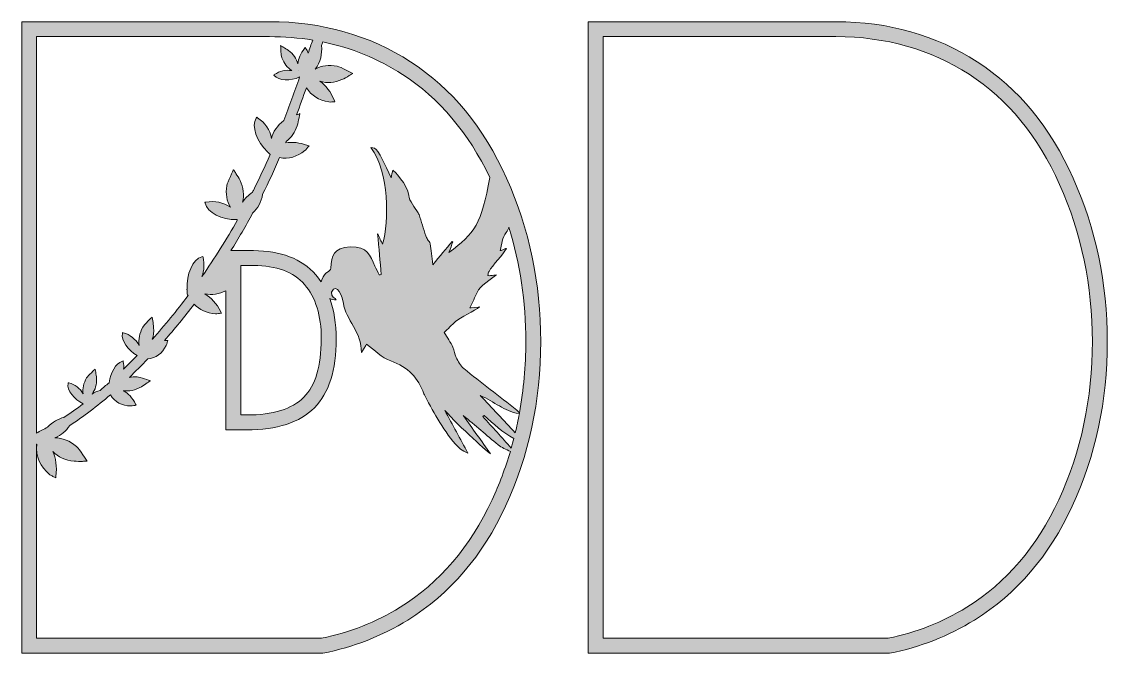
# Model space of a CAD drawing. Header units: millimetres. Extents: x 16 to 693, y 51 to 343.
# Drawn here: x 131.8 to 350.1, y 50.7 to 177.7 of the extents above; entities that cross this region are included whole.
import ezdxf

# ---------------------------------------------------------------- set-up
doc = ezdxf.new("R2010")
doc.units = ezdxf.units.MM
doc.header["$MEASUREMENT"] = 0
doc.layers.add('Layer 1', color=7, linetype='Continuous')

# ---------------------------------------------------------------- blocks, each defined once
blk = doc.blocks.new('block 5')
at = {"layer": 'Layer 1'}
h = blk.add_hatch(color=2, dxfattribs=at)
h.dxf.hatch_style = 2
edge = h.paths.add_edge_path()
edge.add_spline(control_points=[(295.53, 177.66), (295.53, 177.66), (245.72, 177.66), (245.72, 177.66), (245.72, 177.66), (245.72, 50.66), (245.72, 50.66), (245.72, 50.66), (306.3, 50.66), (306.3, 50.66), (312.46, 51.89), (318.16, 54.11), (323.4, 57.35), (331.89, 62.61), (338.44, 70.25), (343.05, 80.27), (347.75, 90.4), (350.1, 101.43), (350.1, 113.35), (350.1, 125.05), (347.81, 135.99), (343.24, 146.18), (338.67, 156.42), (332.23, 164.23), (323.92, 169.6), (315.61, 174.98), (306.15, 177.66), (295.53, 177.66), (295.53, 177.66), (295.53, 177.66), (295.53, 177.66)], knot_values=[0, 0, 0, 0, 1, 1, 1, 2, 2, 2, 3, 3, 3, 4, 4, 4, 5, 5, 5, 6, 6, 6, 7, 7, 7, 8, 8, 8, 9, 9, 9, 10, 10, 10, 10], degree=3, periodic=1)
edge = h.paths.add_edge_path()
edge.add_spline(control_points=[(295.53, 174.66), (305.51, 174.66), (314.52, 172.11), (322.29, 167.09), (330.07, 162.06), (336.2, 154.62), (340.51, 144.95), (344.88, 135.2), (347.1, 124.57), (347.1, 113.35), (347.1, 101.92), (344.82, 91.22), (340.32, 81.53), (335.99, 72.1), (329.76, 64.82), (321.83, 59.91), (317, 56.93), (311.68, 54.83), (306.01, 53.67), (306.01, 53.67), (248.73, 53.67), (248.73, 53.67), (248.73, 53.67), (248.73, 174.66), (248.73, 174.66), (248.73, 174.66), (295.53, 174.66), (295.53, 174.66)], knot_values=[0, 0, 0, 0, 0.352778, 0.352778, 0.352778, 0.705556, 0.705556, 0.705556, 1.058333, 1.058333, 1.058333, 1.411111, 1.411111, 1.411111, 1.763889, 1.763889, 1.763889, 2.116667, 2.116667, 2.116667, 2.469444, 2.469444, 2.469444, 2.822222, 2.822222, 2.822222, 3.175, 3.175, 3.175, 3.175], degree=3, periodic=0)
edge.add_line((295.53, 174.66), (295.53, 174.66))
at = {"layer": 'Layer 1', "lineweight": 0}
for points, knots in [([(295.53, 177.66), (295.53, 177.66), (245.72, 177.66), (245.72, 177.66), (245.72, 177.66), (245.72, 50.66), (245.72, 50.66), (245.72, 50.66), (306.3, 50.66), (306.3, 50.66), (312.46, 51.89), (318.16, 54.11), (323.4, 57.35), (331.89, 62.61), (338.44, 70.25), (343.05, 80.27), (347.75, 90.4), (350.1, 101.43), (350.1, 113.35), (350.1, 125.05), (347.81, 135.99), (343.24, 146.18), (338.67, 156.42), (332.23, 164.23), (323.92, 169.6), (315.61, 174.98), (306.15, 177.66), (295.53, 177.66), (295.53, 177.66), (295.53, 177.66), (295.53, 177.66)], [0, 0, 0, 0, 1, 1, 1, 2, 2, 2, 3, 3, 3, 4, 4, 4, 5, 5, 5, 6, 6, 6, 7, 7, 7, 8, 8, 8, 9, 9, 9, 10, 10, 10, 10]), ([(295.53, 174.66), (305.51, 174.66), (314.52, 172.11), (322.29, 167.09), (330.07, 162.06), (336.2, 154.62), (340.51, 144.95), (344.88, 135.2), (347.1, 124.57), (347.1, 113.35), (347.1, 101.92), (344.82, 91.22), (340.32, 81.53), (335.99, 72.1), (329.76, 64.82), (321.83, 59.91), (317, 56.93), (311.68, 54.83), (306.01, 53.67), (306.01, 53.67), (248.73, 53.67), (248.73, 53.67), (248.73, 53.67), (248.73, 174.66), (248.73, 174.66), (248.73, 174.66), (295.53, 174.66), (295.53, 174.66)], [0, 0, 0, 0, 1, 1, 1, 2, 2, 2, 3, 3, 3, 4, 4, 4, 5, 5, 5, 6, 6, 6, 7, 7, 7, 8, 8, 8, 9, 9, 9, 9])]:
    blk.add_open_spline(points, degree=3, knots=knots, dxfattribs=at)
blk = doc.blocks.new('block 6')
at = {"layer": 'Layer 1'}
h = blk.add_hatch(color=1, dxfattribs=at)
h.dxf.hatch_style = 2
edge = h.paths.add_edge_path()
edge.add_spline(control_points=[(229.28, 146.18), (224.72, 156.42), (218.27, 164.23), (209.96, 169.6), (201.65, 174.98), (192.19, 177.67), (181.57, 177.67), (181.57, 177.67), (131.76, 177.67), (131.76, 177.67), (131.76, 177.67), (131.76, 50.67), (131.76, 50.67), (131.76, 50.67), (192.34, 50.67), (192.34, 50.67), (198.49, 51.89), (204.19, 54.12), (209.44, 57.35), (217.92, 62.61), (224.48, 70.25), (229.09, 80.27), (233.79, 90.4), (236.14, 101.43), (236.14, 113.35), (236.14, 125.05), (233.85, 135.99), (229.28, 146.18)], knot_values=[0, 0, 0, 0, 1, 1, 1, 2, 2, 2, 3, 3, 3, 4, 4, 4, 5, 5, 5, 6, 6, 6, 7, 7, 7, 8, 8, 8, 9, 9, 9, 9], degree=3, periodic=1)
edge = h.paths.add_edge_path()
edge.add_spline(control_points=[(224, 102.48), (225.42, 101.89), (226.61, 101.08), (227.86, 100.39), (229, 99.75), (230.15, 99.04), (231.85, 98.86), (231.61, 97.56), (231.33, 96.27), (231.03, 94.99), (228.69, 97.49), (226.35, 99.98), (224, 102.48)], knot_values=[0, 0, 0, 0, 1, 1, 1, 2, 2, 2, 3, 3, 3, 4, 4, 4, 4], degree=3, periodic=1)
edge = h.paths.add_edge_path()
edge.add_spline(control_points=[(230.75, 93.87), (230.58, 93.22), (230.41, 92.57), (230.22, 91.93), (228.32, 94.05), (226.41, 96.17), (224.51, 98.28), (224.59, 98.35), (224.68, 98.43), (224.76, 98.5), (226.66, 96.84), (228.46, 95.02), (230.75, 93.87)], knot_values=[0, 0, 0, 0, 1, 1, 1, 2, 2, 2, 3, 3, 3, 4, 4, 4, 4], degree=3, periodic=1)
edge = h.paths.add_edge_path()
edge.add_spline(control_points=[(231.88, 99.04), (231.59, 99.33), (231.46, 99.46), (231.33, 99.57), (227.77, 102.35), (224.18, 105.1), (220.67, 107.93), (219.99, 108.49), (219.54, 109.35), (219.15, 110.14), (218.82, 110.79), (218.82, 111.57), (218.5, 112.22), (218.01, 113.21), (217.36, 114.14), (216.73, 115.17), (217.48, 115.89), (218.23, 116.68), (219.04, 117.41), (219.91, 118.2), (222.96, 119.52), (223.86, 120.3), (223.96, 120.39), (221.8, 120.02), (221.87, 120.16), (222.38, 121.22), (222.96, 122.25), (223.4, 123.33), (223.79, 124.32), (226.26, 126.07), (227.19, 126.71), (227.4, 126.86), (225.42, 126.39), (225.51, 126.7), (225.57, 126.96), (225.63, 127.22), (225.75, 127.45), (226.46, 128.73), (228.57, 130.82), (229.28, 132.09), (229.34, 132.19), (227.93, 131.52), (227.97, 131.63), (228.35, 132.86), (228.4, 134.32), (229.18, 135.28), (229.46, 135.63), (229.64, 136), (229.76, 136.37), (232, 129.07), (233.14, 121.36), (233.14, 113.35), (233.14, 108.44), (232.72, 103.66), (231.88, 99.04)], knot_values=[0, 0, 0, 0, 1, 1, 1, 2, 2, 2, 3, 3, 3, 4, 4, 4, 5, 5, 5, 6, 6, 6, 7, 7, 7, 8, 8, 8, 9, 9, 9, 10, 10, 10, 11, 11, 11, 12, 12, 12, 13, 13, 13, 14, 14, 14, 15, 15, 15, 16, 16, 16, 17, 17, 17, 18, 18, 18, 18], degree=3, periodic=1)
edge = h.paths.add_edge_path()
edge.add_spline(control_points=[(225.9, 146.34), (224.26, 137.07), (222.91, 135.16), (217.69, 131.24), (218, 132.12), (218.24, 132.76), (218.46, 133.41), (218.41, 133.43), (218.36, 133.44), (218.31, 133.45), (217.09, 131.99), (215.87, 130.53), (214.43, 128.81), (214.23, 130.47), (214.11, 131.74), (213.92, 133.02), (213.87, 133.32), (213.55, 133.59), (213.38, 133.89), (213.25, 134.13), (213.12, 134.37), (213.04, 134.63), (212.58, 136.05), (212.14, 137.48), (211.69, 138.9), (211.65, 139.02), (211.53, 139.11), (211.47, 139.22), (210.81, 140.39), (209.72, 141.56), (209.6, 142.75), (209.39, 144.93), (206.52, 147.82), (206.41, 147.8), (206.29, 147.34), (206.18, 146.88), (206.04, 146.28), (203.22, 152.3), (203.22, 152.3), (201.99, 152.35), (205.76, 147.21), (205.63, 137.67), (204.34, 132.9), (204.04, 133.55), (203.75, 134.15), (203.35, 134.99), (203.61, 132.08), (203.84, 129.44), (204.07, 126.8), (203.93, 126.78), (203.79, 126.76), (203.65, 126.74), (203.36, 127.34), (203.09, 127.95), (202.79, 128.54), (201.76, 130.57), (201.41, 132.6), (197.8, 132.38), (194.5, 132.18), (194.1, 130.68), (193.95, 128.09), (193.91, 127.41), (192.71, 127.49), (192.12, 125.78), (192.07, 125.64), (192.04, 125.5), (192.01, 125.35), (191.67, 125.86), (191.3, 126.34), (190.91, 126.79), (188.08, 130), (183.86, 131.63), (178.37, 131.63), (178.37, 131.63), (175.82, 131.63), (175.82, 131.63), (175.82, 131.63), (173.83, 131.63), (173.83, 131.63), (175.35, 134.08), (176.82, 136.6), (178.21, 139.18), (179.29, 140.14), (179.96, 141.41), (180.21, 142.98), (181.43, 145.39), (182.56, 147.85), (183.61, 150.33), (185.44, 150.02), (187.15, 150.5), (188.71, 151.76), (188.88, 151.9), (189.01, 152.06), (189.15, 152.23), (189.22, 152.32), (189.28, 152.4), (189.36, 152.49), (189.36, 152.49), (189.55, 152.7), (189.55, 152.7), (189.55, 152.7), (189.28, 152.79), (189.28, 152.79), (187.61, 153.36), (186.16, 153.53), (184.85, 153.31), (184.89, 153.4), (184.93, 153.49), (184.96, 153.59), (185.98, 154.35), (186.73, 155.42), (187.16, 156.75), (187.33, 157.27), (187.44, 157.81), (187.54, 158.34), (187.58, 158.57), (187.63, 158.82), (187.68, 159.05), (187.68, 159.05), (187.71, 159.18), (187.71, 159.18), (187.71, 159.18), (187.43, 159.07), (187.03, 158.93), (187.71, 160.75), (188.37, 162.57), (189.02, 164.38), (190.01, 162.81), (191.52, 161.86), (193.5, 161.54), (193.71, 161.51), (193.92, 161.52), (194.14, 161.53), (194.25, 161.54), (194.36, 161.54), (194.47, 161.55), (194.47, 161.55), (194.75, 161.55), (194.75, 161.55), (194.75, 161.55), (194.64, 161.81), (194.64, 161.81), (193.88, 163.59), (192.94, 164.86), (191.75, 165.69), (193.18, 165.27), (194.68, 165.38), (196.17, 166.03), (196.67, 166.26), (197.14, 166.54), (197.6, 166.82), (197.8, 166.94), (198.02, 167.07), (198.23, 167.19), (198.23, 167.19), (198.34, 167.26), (198.34, 167.26), (198.34, 167.26), (195.89, 168.58), (195.2, 168.72), (193.53, 169.05), (192.06, 168.85), (190.81, 168.15), (191.85, 169.54), (192.26, 171.11), (192.04, 172.89), (192.13, 173.13), (192.21, 173.37), (192.3, 173.6), (198.09, 172.42), (203.45, 170.24), (208.34, 167.08), (215.73, 162.3), (221.64, 155.32), (225.9, 146.34)], knot_values=[0, 0, 0, 0, 1, 1, 1, 2, 2, 2, 3, 3, 3, 4, 4, 4, 5, 5, 5, 6, 6, 6, 7, 7, 7, 8, 8, 8, 9, 9, 9, 10, 10, 10, 11, 11, 11, 12, 12, 12, 13, 13, 13, 14, 14, 14, 15, 15, 15, 16, 16, 16, 17, 17, 17, 18, 18, 18, 19, 19, 19, 20, 20, 20, 21, 21, 21, 22, 22, 22, 23, 23, 23, 24, 24, 24, 25, 25, 25, 26, 26, 26, 27, 27, 27, 28, 28, 28, 29, 29, 29, 30, 30, 30, 31, 31, 31, 32, 32, 32, 33, 33, 33, 34, 34, 34, 35, 35, 35, 36, 36, 36, 37, 37, 37, 38, 38, 38, 39, 39, 39, 40, 40, 40, 41, 41, 41, 42, 42, 42, 43, 43, 43, 44, 44, 44, 45, 45, 45, 46, 46, 46, 47, 47, 47, 48, 48, 48, 49, 49, 49, 50, 50, 50, 51, 51, 51, 52, 52, 52, 53, 53, 53, 54, 54, 54, 55, 55, 55, 56, 56, 56, 57, 57, 57, 58, 58, 58, 58], degree=3, periodic=1)
edge = h.paths.add_edge_path()
edge.add_spline(control_points=[(192.01, 113.86), (192.01, 108.43), (190.84, 104.52), (188.49, 102.14), (186.14, 99.76), (182.31, 98.58), (177, 98.58), (177, 98.58), (175.82, 98.58), (175.82, 98.58), (175.82, 98.58), (175.82, 128.63), (175.82, 128.63), (175.82, 128.63), (178.37, 128.63), (178.37, 128.63), (182.98, 128.63), (186.41, 127.36), (188.65, 124.81), (190.89, 122.26), (192.01, 118.61), (192.01, 113.86)], knot_values=[0, 0, 0, 0, 1, 1, 1, 2, 2, 2, 3, 3, 3, 4, 4, 4, 5, 5, 5, 6, 6, 6, 7, 7, 7, 7], degree=3, periodic=1)
edge = h.paths.add_edge_path()
edge.add_spline(control_points=[(175.39, 139.65), (175.39, 139.65), (175.39, 139.65), (175.39, 139.65), (175.39, 139.65), (175.39, 139.65), (175.39, 139.65), (175.39, 139.65), (175.39, 139.65), (175.39, 139.65)], knot_values=[0, 0, 0, 0, 1, 1, 1, 2, 2, 2, 3, 3, 3, 3], degree=3, periodic=1)
edge = h.paths.add_edge_path()
edge.add_spline(control_points=[(190.06, 166.53), (190.06, 166.53), (190.06, 166.53), (190.06, 166.53), (190.06, 166.53), (190.06, 166.53), (190.06, 166.53), (190.06, 166.53), (190.06, 166.53), (190.06, 166.53)], knot_values=[0, 0, 0, 0, 1, 1, 1, 2, 2, 2, 3, 3, 3, 3], degree=3, periodic=1)
edge = h.paths.add_edge_path()
edge.add_spline(control_points=[(181.57, 174.66), (184.57, 174.66), (187.48, 174.43), (190.3, 173.97), (189.98, 173.1), (189.67, 172.23), (189.36, 171.36), (189.33, 171.46), (189.29, 171.56), (189.25, 171.66), (189.19, 171.8), (189.11, 171.93), (189.01, 172.07), (188.97, 172.13), (188.93, 172.2), (188.88, 172.27), (188.88, 172.27), (188.77, 172.45), (188.77, 172.45), (188.77, 172.45), (188.65, 172.29), (188.65, 172.29), (187.82, 171.24), (187.37, 170.23), (187.3, 169.21), (187.03, 170.25), (186.39, 171.17), (185.42, 171.89), (185.09, 172.14), (184.73, 172.35), (184.38, 172.54), (184.22, 172.63), (184.06, 172.73), (183.91, 172.82), (183.91, 172.82), (183.83, 172.87), (183.83, 172.87), (183.83, 172.87), (183.92, 170.9), (184.09, 170.42), (184.52, 169.26), (185.19, 168.39), (186.11, 167.83), (184.8, 168.04), (183.64, 167.78), (182.57, 167.02), (182.57, 167.02), (182.46, 166.94), (182.46, 166.94), (182.46, 166.94), (182.56, 166.83), (182.56, 166.83), (183.46, 165.79), (185.79, 165.69), (187.66, 166.56), (186.63, 163.64), (185.57, 160.7), (184.45, 157.77), (183.13, 156.76), (182.31, 155.56), (182.01, 154.18), (181.66, 155.93), (180.73, 157.31), (179.19, 158.35), (179.19, 158.35), (179.02, 158.47), (179.02, 158.47), (179.02, 158.47), (178.91, 158.3), (178.91, 158.3), (177.93, 156.67), (179.01, 153.53), (181.22, 151.5), (181.22, 151.5), (181.2, 151.46), (181.2, 151.46), (181.37, 151.3), (181.54, 151.13), (181.71, 150.96), (180.66, 148.52), (179.55, 146.11), (178.35, 143.75), (178.29, 143.63), (178.22, 143.5), (178.16, 143.38), (177.31, 142.78), (176.65, 142.11), (176.16, 141.36), (176.54, 142.8), (176.37, 144.31), (175.67, 145.76), (175.43, 146.25), (175.13, 146.72), (174.83, 147.17), (174.7, 147.37), (174.57, 147.58), (174.44, 147.79), (174.44, 147.79), (174.37, 147.9), (174.37, 147.9), (174.37, 147.9), (173.13, 145.4), (173.02, 144.71), (172.75, 143.03), (172.99, 141.57), (173.74, 140.34), (172.26, 141.36), (170.64, 141.71), (168.81, 141.39), (168.81, 141.39), (168.61, 141.35), (168.61, 141.35), (168.61, 141.35), (168.66, 141.16), (168.66, 141.16), (169.08, 139.31), (172.04, 137.79), (175.03, 137.87), (175.03, 137.87), (175.05, 137.82), (175.05, 137.82), (175.09, 137.82), (175.13, 137.82), (175.17, 137.82), (172.94, 133.87), (170.55, 130.07), (168.02, 126.45), (168.47, 127.64), (168.54, 128.9), (168.23, 130.26), (168.23, 130.26), (168.18, 130.46), (168.18, 130.46), (168.18, 130.46), (167.99, 130.4), (167.99, 130.4), (166.17, 129.88), (164.81, 126.84), (165.05, 123.86), (165.05, 123.86), (165, 123.84), (165, 123.84), (165.03, 123.51), (165.03, 123.18), (165.04, 122.85), (165.1, 122.81), (165.17, 122.72), (165.23, 122.59), (162.94, 119.54), (160.55, 116.62), (158.05, 113.84), (158.04, 113.83), (158.03, 113.82), (158.02, 113.81), (158.25, 114.52), (158.35, 115.31), (158.3, 116.15), (158.27, 116.62), (158.19, 117.09), (158.11, 117.54), (158.07, 117.75), (158.04, 117.95), (158.01, 118.16), (158.01, 118.16), (157.99, 118.27), (157.99, 118.27), (157.99, 118.27), (156.4, 116.75), (156.12, 116.24), (155.44, 115.02), (155.2, 113.79), (155.38, 112.57), (154.63, 113.89), (153.57, 114.72), (152.18, 115.11), (152.18, 115.11), (152.03, 115.16), (152.03, 115.16), (152.03, 115.16), (152, 114.99), (152, 114.99), (151.8, 113.55), (153.12, 111.62), (154.95, 110.52), (154.05, 109.58), (153.15, 108.68), (152.26, 107.82), (152.3, 108.29), (152.28, 108.78), (152.19, 109.28), (152.19, 109.28), (152.16, 109.44), (152.16, 109.44), (152.16, 109.44), (152, 109.39), (152, 109.39), (150.68, 108.96), (149.57, 107.09), (149.32, 105.08), (148.72, 104.54), (148.11, 104.02), (147.51, 103.52), (146.92, 103.36), (146.4, 103.12), (145.95, 102.8), (146.57, 103.68), (146.86, 104.75), (146.8, 105.96), (146.78, 106.37), (146.7, 106.78), (146.64, 107.18), (146.6, 107.35), (146.57, 107.54), (146.54, 107.72), (146.54, 107.72), (146.53, 107.81), (146.53, 107.81), (146.53, 107.81), (145.08, 106.48), (144.82, 106.03), (144.2, 104.97), (143.97, 103.89), (144.13, 102.83), (143.45, 103.97), (142.5, 104.7), (141.24, 105.03), (141.24, 105.03), (141.1, 105.06), (141.1, 105.06), (141.1, 105.06), (141.08, 104.92), (141.08, 104.92), (140.86, 103.56), (142.27, 101.71), (144.13, 100.83), (142.84, 99.86), (141.54, 98.95), (140.23, 98.11), (139.14, 97.84), (137.95, 97.12), (136.92, 96.12), (136.2, 95.72), (135.48, 95.33), (134.75, 94.95), (134.75, 94.95), (134.75, 174.68), (134.75, 174.68), (134.75, 174.68), (181.57, 174.68), (181.57, 174.68), (181.57, 174.68), (181.57, 174.66), (181.57, 174.66)], knot_values=[0, 0, 0, 0, 1, 1, 1, 2, 2, 2, 3, 3, 3, 4, 4, 4, 5, 5, 5, 6, 6, 6, 7, 7, 7, 8, 8, 8, 9, 9, 9, 10, 10, 10, 11, 11, 11, 12, 12, 12, 13, 13, 13, 14, 14, 14, 15, 15, 15, 16, 16, 16, 17, 17, 17, 18, 18, 18, 19, 19, 19, 20, 20, 20, 21, 21, 21, 22, 22, 22, 23, 23, 23, 24, 24, 24, 25, 25, 25, 26, 26, 26, 27, 27, 27, 28, 28, 28, 29, 29, 29, 30, 30, 30, 31, 31, 31, 32, 32, 32, 33, 33, 33, 34, 34, 34, 35, 35, 35, 36, 36, 36, 37, 37, 37, 38, 38, 38, 39, 39, 39, 40, 40, 40, 41, 41, 41, 42, 42, 42, 43, 43, 43, 44, 44, 44, 45, 45, 45, 46, 46, 46, 47, 47, 47, 48, 48, 48, 49, 49, 49, 50, 50, 50, 51, 51, 51, 52, 52, 52, 53, 53, 53, 54, 54, 54, 55, 55, 55, 56, 56, 56, 57, 57, 57, 58, 58, 58, 59, 59, 59, 60, 60, 60, 61, 61, 61, 62, 62, 62, 63, 63, 63, 64, 64, 64, 65, 65, 65, 66, 66, 66, 67, 67, 67, 68, 68, 68, 69, 69, 69, 70, 70, 70, 71, 71, 71, 72, 72, 72, 73, 73, 73, 74, 74, 74, 75, 75, 75, 76, 76, 76, 77, 77, 77, 78, 78, 78, 79, 79, 79, 80, 80, 80, 81, 81, 81, 82, 82, 82, 83, 83, 83, 84, 84, 84, 84], degree=3, periodic=1)
edge = h.paths.add_edge_path()
edge.add_spline(control_points=[(187.42, 167.88), (187.42, 167.88), (187.42, 167.88), (187.42, 167.88), (187.42, 167.88), (187.42, 167.89), (187.42, 167.88), (187.42, 167.88), (187.42, 167.88), (187.42, 167.88)], knot_values=[0, 0, 0, 0, 1, 1, 1, 2, 2, 2, 3, 3, 3, 3], degree=3, periodic=1)
edge = h.paths.add_edge_path()
edge.add_spline(control_points=[(145.02, 101.84), (145.02, 101.84), (145.02, 101.84), (145.02, 101.84), (145.02, 101.84), (145.02, 101.84), (145.02, 101.84), (145.02, 101.84), (145.02, 101.84), (145.02, 101.84)], knot_values=[0, 0, 0, 0, 1, 1, 1, 2, 2, 2, 3, 3, 3, 3], degree=3, periodic=1)
edge = h.paths.add_edge_path()
edge.add_spline(control_points=[(136.87, 92.9), (136.87, 92.9), (136.87, 92.9), (136.87, 92.9), (136.87, 92.9), (136.87, 92.9), (136.87, 92.9), (136.87, 92.9), (136.87, 92.9), (136.87, 92.9)], knot_values=[0, 0, 0, 0, 1, 1, 1, 2, 2, 2, 3, 3, 3, 3], degree=3, periodic=1)
edge = h.paths.add_edge_path()
edge.add_spline(control_points=[(226.36, 81.53), (222.02, 72.1), (215.8, 64.82), (207.87, 59.91), (203.04, 56.93), (197.72, 54.83), (192.05, 53.67), (192.05, 53.67), (134.76, 53.67), (134.76, 53.67), (134.76, 53.67), (134.76, 92.7), (134.76, 92.7), (134.78, 92.71), (134.8, 92.72), (134.82, 92.72), (134.54, 90.23), (135.42, 88.16), (137.43, 86.58), (137.61, 86.44), (137.81, 86.34), (138.02, 86.24), (138.12, 86.19), (138.23, 86.14), (138.34, 86.08), (138.34, 86.08), (138.6, 85.94), (138.6, 85.94), (138.6, 85.94), (138.64, 86.23), (138.64, 86.23), (138.87, 88.25), (138.67, 89.9), (138, 91.27), (139.1, 90.14), (140.56, 89.46), (142.28, 89.29), (142.86, 89.24), (143.45, 89.25), (144.02, 89.26), (144.28, 89.27), (144.54, 89.28), (144.8, 89.28), (144.8, 89.28), (144.94, 89.28), (144.94, 89.28), (144.94, 89.28), (143.37, 91.75), (142.79, 92.24), (141.42, 93.4), (139.96, 93.99), (138.43, 94), (139.7, 94.54), (140.69, 95.36), (141.42, 96.47), (144.18, 98.25), (146.89, 100.29), (149.61, 102.64), (150.47, 101.18), (151.85, 100.43), (153.74, 100.4), (153.92, 100.4), (154.09, 100.43), (154.28, 100.47), (154.36, 100.49), (154.45, 100.5), (154.55, 100.52), (154.55, 100.52), (154.78, 100.55), (154.78, 100.55), (154.78, 100.55), (154.68, 100.75), (154.68, 100.75), (154.01, 102.06), (153.19, 102.95), (152.17, 103.47), (153.37, 103.3), (154.62, 103.56), (155.83, 104.25), (156.24, 104.48), (156.62, 104.76), (156.99, 105.03), (157.16, 105.15), (157.33, 105.28), (157.5, 105.4), (157.5, 105.4), (157.59, 105.46), (157.59, 105.46), (157.59, 105.46), (155.53, 106.22), (154.95, 106.25), (154.42, 106.27), (153.91, 106.24), (153.43, 106.15), (154.64, 107.33), (155.86, 108.56), (157.1, 109.86), (158.74, 110.02), (160, 110.93), (160.83, 112.58), (160.92, 112.74), (160.96, 112.91), (161.01, 113.09), (161.04, 113.17), (161.06, 113.26), (161.09, 113.35), (161.09, 113.35), (161.16, 113.58), (161.16, 113.58), (161.16, 113.58), (160.94, 113.58), (160.94, 113.58), (160.78, 113.57), (160.62, 113.57), (160.47, 113.56), (162.53, 115.9), (164.52, 118.33), (166.44, 120.87), (167.53, 119.72), (168.96, 119.07), (170.72, 118.95), (170.93, 118.94), (171.14, 118.96), (171.36, 119), (171.46, 119.01), (171.57, 119.03), (171.69, 119.04), (171.69, 119.04), (171.97, 119.07), (171.97, 119.07), (171.97, 119.07), (171.83, 119.32), (171.83, 119.32), (170.92, 121.02), (169.87, 122.21), (168.61, 122.93), (170.02, 122.64), (171.46, 122.86), (172.83, 123.58), (172.83, 123.58), (172.83, 98.58), (172.83, 98.58), (172.83, 98.58), (172.83, 95.58), (172.83, 95.58), (172.83, 95.58), (175.83, 95.58), (175.83, 95.58), (175.83, 95.58), (177, 95.58), (177, 95.58), (183.12, 95.58), (187.7, 97.08), (190.63, 100.04), (193.54, 102.99), (195.02, 107.64), (195.02, 113.86), (195.02, 116.94), (194.59, 119.66), (193.72, 122), (194.09, 121.84), (194.52, 121.74), (195.02, 121.74), (194.89, 122.06), (193.86, 122.36), (194.05, 123.29), (195.22, 125.47), (196.31, 122.12), (196.45, 121.06), (196.89, 117.8), (200.27, 115.16), (200.07, 111.14), (200.29, 111.36), (201.09, 112.77), (201.12, 112.8), (202.74, 111.65), (204.18, 110.11), (205.97, 109.48), (209.55, 108.23), (211.51, 105.96), (212.65, 102.84), (212.71, 102.68), (212.8, 102.53), (212.88, 102.38), (214.79, 98.81), (216.65, 95.23), (219.54, 92.16), (220.02, 91.64), (221.39, 90.86), (221.52, 90.93), (219.97, 93.78), (218.42, 96.62), (216.87, 99.47), (219.71, 96.31), (225.96, 90.67), (226.08, 90.76), (224.25, 93.32), (222.41, 95.88), (220.58, 98.45), (222.99, 96.52), (225.24, 94.5), (227.59, 92.59), (228.29, 92.03), (229.18, 91.66), (230.04, 91.25), (229.04, 87.91), (227.82, 84.66), (226.36, 81.53)], knot_values=[0, 0, 0, 0, 1, 1, 1, 2, 2, 2, 3, 3, 3, 4, 4, 4, 5, 5, 5, 6, 6, 6, 7, 7, 7, 8, 8, 8, 9, 9, 9, 10, 10, 10, 11, 11, 11, 12, 12, 12, 13, 13, 13, 14, 14, 14, 15, 15, 15, 16, 16, 16, 17, 17, 17, 18, 18, 18, 19, 19, 19, 20, 20, 20, 21, 21, 21, 22, 22, 22, 23, 23, 23, 24, 24, 24, 25, 25, 25, 26, 26, 26, 27, 27, 27, 28, 28, 28, 29, 29, 29, 30, 30, 30, 31, 31, 31, 32, 32, 32, 33, 33, 33, 34, 34, 34, 35, 35, 35, 36, 36, 36, 37, 37, 37, 38, 38, 38, 39, 39, 39, 40, 40, 40, 41, 41, 41, 42, 42, 42, 43, 43, 43, 44, 44, 44, 45, 45, 45, 46, 46, 46, 47, 47, 47, 48, 48, 48, 49, 49, 49, 50, 50, 50, 51, 51, 51, 52, 52, 52, 53, 53, 53, 54, 54, 54, 55, 55, 55, 56, 56, 56, 57, 57, 57, 58, 58, 58, 59, 59, 59, 60, 60, 60, 61, 61, 61, 62, 62, 62, 63, 63, 63, 64, 64, 64, 65, 65, 65, 66, 66, 66, 67, 67, 67, 68, 68, 68, 69, 69, 69, 69], degree=3, periodic=1)
at = {"layer": 'Layer 1', "lineweight": 0}
for points, knots in [([(229.28, 146.18), (224.72, 156.42), (218.27, 164.23), (209.96, 169.6), (201.65, 174.98), (192.19, 177.67), (181.57, 177.67), (181.57, 177.67), (131.76, 177.67), (131.76, 177.67), (131.76, 177.67), (131.76, 50.67), (131.76, 50.67), (131.76, 50.67), (192.34, 50.67), (192.34, 50.67), (198.49, 51.89), (204.19, 54.12), (209.44, 57.35), (217.92, 62.61), (224.48, 70.25), (229.09, 80.27), (233.79, 90.4), (236.14, 101.43), (236.14, 113.35), (236.14, 125.05), (233.85, 135.99), (229.28, 146.18)], [0, 0, 0, 0, 1, 1, 1, 2, 2, 2, 3, 3, 3, 4, 4, 4, 5, 5, 5, 6, 6, 6, 7, 7, 7, 8, 8, 8, 9, 9, 9, 9]), ([(181.57, 174.66), (184.57, 174.66), (187.48, 174.43), (190.3, 173.97), (189.98, 173.1), (189.67, 172.23), (189.36, 171.36), (189.33, 171.46), (189.29, 171.56), (189.25, 171.66), (189.19, 171.8), (189.11, 171.93), (189.01, 172.07), (188.97, 172.13), (188.93, 172.2), (188.88, 172.27), (188.88, 172.27), (188.77, 172.45), (188.77, 172.45), (188.77, 172.45), (188.65, 172.29), (188.65, 172.29), (187.82, 171.24), (187.37, 170.23), (187.3, 169.21), (187.03, 170.25), (186.39, 171.17), (185.42, 171.89), (185.09, 172.14), (184.73, 172.35), (184.38, 172.54), (184.22, 172.63), (184.06, 172.73), (183.91, 172.82), (183.91, 172.82), (183.83, 172.87), (183.83, 172.87), (183.83, 172.87), (183.92, 170.9), (184.09, 170.42), (184.52, 169.26), (185.19, 168.39), (186.11, 167.83), (184.8, 168.04), (183.64, 167.78), (182.57, 167.02), (182.57, 167.02), (182.46, 166.94), (182.46, 166.94), (182.46, 166.94), (182.56, 166.83), (182.56, 166.83), (183.46, 165.79), (185.79, 165.69), (187.66, 166.56), (186.63, 163.64), (185.57, 160.7), (184.45, 157.77), (183.13, 156.76), (182.31, 155.56), (182.01, 154.18), (181.66, 155.93), (180.73, 157.31), (179.19, 158.35), (179.19, 158.35), (179.02, 158.47), (179.02, 158.47), (179.02, 158.47), (178.91, 158.3), (178.91, 158.3), (177.93, 156.67), (179.01, 153.53), (181.22, 151.5), (181.22, 151.5), (181.2, 151.46), (181.2, 151.46), (181.37, 151.3), (181.54, 151.13), (181.71, 150.96), (180.66, 148.52), (179.55, 146.11), (178.35, 143.75), (178.29, 143.63), (178.22, 143.5), (178.16, 143.38), (177.31, 142.78), (176.65, 142.11), (176.16, 141.36), (176.54, 142.8), (176.37, 144.31), (175.67, 145.76), (175.43, 146.25), (175.13, 146.72), (174.83, 147.17), (174.7, 147.37), (174.57, 147.58), (174.44, 147.79), (174.44, 147.79), (174.37, 147.9), (174.37, 147.9), (174.37, 147.9), (173.13, 145.4), (173.02, 144.71), (172.75, 143.03), (172.99, 141.57), (173.74, 140.34), (172.26, 141.36), (170.64, 141.71), (168.81, 141.39), (168.81, 141.39), (168.61, 141.35), (168.61, 141.35), (168.61, 141.35), (168.66, 141.16), (168.66, 141.16), (169.08, 139.31), (172.04, 137.79), (175.03, 137.87), (175.03, 137.87), (175.05, 137.82), (175.05, 137.82), (175.09, 137.82), (175.13, 137.82), (175.17, 137.82), (172.94, 133.87), (170.55, 130.07), (168.02, 126.45), (168.47, 127.64), (168.54, 128.9), (168.23, 130.26), (168.23, 130.26), (168.18, 130.46), (168.18, 130.46), (168.18, 130.46), (167.99, 130.4), (167.99, 130.4), (166.17, 129.88), (164.81, 126.84), (165.05, 123.86), (165.05, 123.86), (165, 123.84), (165, 123.84), (165.03, 123.51), (165.03, 123.18), (165.04, 122.85), (165.1, 122.81), (165.17, 122.72), (165.23, 122.59), (162.94, 119.54), (160.55, 116.62), (158.05, 113.84), (158.04, 113.83), (158.03, 113.82), (158.02, 113.81), (158.25, 114.52), (158.35, 115.31), (158.3, 116.15), (158.27, 116.62), (158.19, 117.09), (158.11, 117.54), (158.07, 117.75), (158.04, 117.95), (158.01, 118.16), (158.01, 118.16), (157.99, 118.27), (157.99, 118.27), (157.99, 118.27), (156.4, 116.75), (156.12, 116.24), (155.44, 115.02), (155.2, 113.79), (155.38, 112.57), (154.63, 113.89), (153.57, 114.72), (152.18, 115.11), (152.18, 115.11), (152.03, 115.16), (152.03, 115.16), (152.03, 115.16), (152, 114.99), (152, 114.99), (151.8, 113.55), (153.12, 111.62), (154.95, 110.52), (154.05, 109.58), (153.15, 108.68), (152.26, 107.82), (152.3, 108.29), (152.28, 108.78), (152.19, 109.28), (152.19, 109.28), (152.16, 109.44), (152.16, 109.44), (152.16, 109.44), (152, 109.39), (152, 109.39), (150.68, 108.96), (149.57, 107.09), (149.32, 105.08), (148.72, 104.54), (148.11, 104.02), (147.51, 103.52), (146.92, 103.36), (146.4, 103.12), (145.95, 102.8), (146.57, 103.68), (146.86, 104.75), (146.8, 105.96), (146.78, 106.37), (146.7, 106.78), (146.64, 107.18), (146.6, 107.35), (146.57, 107.54), (146.54, 107.72), (146.54, 107.72), (146.53, 107.81), (146.53, 107.81), (146.53, 107.81), (145.08, 106.48), (144.82, 106.03), (144.2, 104.97), (143.97, 103.89), (144.13, 102.83), (143.45, 103.97), (142.5, 104.7), (141.24, 105.03), (141.24, 105.03), (141.1, 105.06), (141.1, 105.06), (141.1, 105.06), (141.08, 104.92), (141.08, 104.92), (140.86, 103.56), (142.27, 101.71), (144.13, 100.83), (142.84, 99.86), (141.54, 98.95), (140.23, 98.11), (139.14, 97.84), (137.95, 97.12), (136.92, 96.12), (136.2, 95.72), (135.48, 95.33), (134.75, 94.95), (134.75, 94.95), (134.75, 174.68), (134.75, 174.68), (134.75, 174.68), (181.57, 174.68), (181.57, 174.68), (181.57, 174.68), (181.57, 174.66), (181.57, 174.66)], [0, 0, 0, 0, 1, 1, 1, 2, 2, 2, 3, 3, 3, 4, 4, 4, 5, 5, 5, 6, 6, 6, 7, 7, 7, 8, 8, 8, 9, 9, 9, 10, 10, 10, 11, 11, 11, 12, 12, 12, 13, 13, 13, 14, 14, 14, 15, 15, 15, 16, 16, 16, 17, 17, 17, 18, 18, 18, 19, 19, 19, 20, 20, 20, 21, 21, 21, 22, 22, 22, 23, 23, 23, 24, 24, 24, 25, 25, 25, 26, 26, 26, 27, 27, 27, 28, 28, 28, 29, 29, 29, 30, 30, 30, 31, 31, 31, 32, 32, 32, 33, 33, 33, 34, 34, 34, 35, 35, 35, 36, 36, 36, 37, 37, 37, 38, 38, 38, 39, 39, 39, 40, 40, 40, 41, 41, 41, 42, 42, 42, 43, 43, 43, 44, 44, 44, 45, 45, 45, 46, 46, 46, 47, 47, 47, 48, 48, 48, 49, 49, 49, 50, 50, 50, 51, 51, 51, 52, 52, 52, 53, 53, 53, 54, 54, 54, 55, 55, 55, 56, 56, 56, 57, 57, 57, 58, 58, 58, 59, 59, 59, 60, 60, 60, 61, 61, 61, 62, 62, 62, 63, 63, 63, 64, 64, 64, 65, 65, 65, 66, 66, 66, 67, 67, 67, 68, 68, 68, 69, 69, 69, 70, 70, 70, 71, 71, 71, 72, 72, 72, 73, 73, 73, 74, 74, 74, 75, 75, 75, 76, 76, 76, 77, 77, 77, 78, 78, 78, 79, 79, 79, 80, 80, 80, 81, 81, 81, 82, 82, 82, 83, 83, 83, 84, 84, 84, 84]), ([(225.9, 146.34), (224.26, 137.07), (222.91, 135.16), (217.69, 131.24), (218, 132.12), (218.24, 132.76), (218.46, 133.41), (218.41, 133.43), (218.36, 133.44), (218.31, 133.45), (217.09, 131.99), (215.87, 130.53), (214.43, 128.81), (214.23, 130.47), (214.11, 131.74), (213.92, 133.02), (213.87, 133.32), (213.55, 133.59), (213.38, 133.89), (213.25, 134.13), (213.12, 134.37), (213.04, 134.63), (212.58, 136.05), (212.14, 137.48), (211.69, 138.9), (211.65, 139.02), (211.53, 139.11), (211.47, 139.22), (210.81, 140.39), (209.72, 141.56), (209.6, 142.75), (209.39, 144.93), (206.52, 147.82), (206.41, 147.8), (206.29, 147.34), (206.18, 146.88), (206.04, 146.28), (203.22, 152.3), (203.22, 152.3), (201.99, 152.35), (205.76, 147.21), (205.63, 137.67), (204.34, 132.9), (204.04, 133.55), (203.75, 134.15), (203.35, 134.99), (203.61, 132.08), (203.84, 129.44), (204.07, 126.8), (203.93, 126.78), (203.79, 126.76), (203.65, 126.74), (203.36, 127.34), (203.09, 127.95), (202.79, 128.54), (201.76, 130.57), (201.41, 132.6), (197.8, 132.38), (194.5, 132.18), (194.1, 130.68), (193.95, 128.09), (193.91, 127.41), (192.71, 127.49), (192.12, 125.78), (192.07, 125.64), (192.04, 125.5), (192.01, 125.35), (191.67, 125.86), (191.3, 126.34), (190.91, 126.79), (188.08, 130), (183.86, 131.63), (178.37, 131.63), (178.37, 131.63), (175.82, 131.63), (175.82, 131.63), (175.82, 131.63), (173.83, 131.63), (173.83, 131.63), (175.35, 134.08), (176.82, 136.6), (178.21, 139.18), (179.29, 140.14), (179.96, 141.41), (180.21, 142.98), (181.43, 145.39), (182.56, 147.85), (183.61, 150.33), (185.44, 150.02), (187.15, 150.5), (188.71, 151.76), (188.88, 151.9), (189.01, 152.06), (189.15, 152.23), (189.22, 152.32), (189.28, 152.4), (189.36, 152.49), (189.36, 152.49), (189.55, 152.7), (189.55, 152.7), (189.55, 152.7), (189.28, 152.79), (189.28, 152.79), (187.61, 153.36), (186.16, 153.53), (184.85, 153.31), (184.89, 153.4), (184.93, 153.49), (184.96, 153.59), (185.98, 154.35), (186.73, 155.42), (187.16, 156.75), (187.33, 157.27), (187.44, 157.81), (187.54, 158.34), (187.58, 158.57), (187.63, 158.82), (187.68, 159.05), (187.68, 159.05), (187.71, 159.18), (187.71, 159.18), (187.71, 159.18), (187.43, 159.07), (187.03, 158.93), (187.71, 160.75), (188.37, 162.57), (189.02, 164.38), (190.01, 162.81), (191.52, 161.86), (193.5, 161.54), (193.71, 161.51), (193.92, 161.52), (194.14, 161.53), (194.25, 161.54), (194.36, 161.54), (194.47, 161.55), (194.47, 161.55), (194.75, 161.55), (194.75, 161.55), (194.75, 161.55), (194.64, 161.81), (194.64, 161.81), (193.88, 163.59), (192.94, 164.86), (191.75, 165.69), (193.18, 165.27), (194.68, 165.38), (196.17, 166.03), (196.67, 166.26), (197.14, 166.54), (197.6, 166.82), (197.8, 166.94), (198.02, 167.07), (198.23, 167.19), (198.23, 167.19), (198.34, 167.26), (198.34, 167.26), (198.34, 167.26), (195.89, 168.58), (195.2, 168.72), (193.53, 169.05), (192.06, 168.85), (190.81, 168.15), (191.85, 169.54), (192.26, 171.11), (192.04, 172.89), (192.13, 173.13), (192.21, 173.37), (192.3, 173.6), (198.09, 172.42), (203.45, 170.24), (208.34, 167.08), (215.73, 162.3), (221.64, 155.32), (225.9, 146.34)], [0, 0, 0, 0, 1, 1, 1, 2, 2, 2, 3, 3, 3, 4, 4, 4, 5, 5, 5, 6, 6, 6, 7, 7, 7, 8, 8, 8, 9, 9, 9, 10, 10, 10, 11, 11, 11, 12, 12, 12, 13, 13, 13, 14, 14, 14, 15, 15, 15, 16, 16, 16, 17, 17, 17, 18, 18, 18, 19, 19, 19, 20, 20, 20, 21, 21, 21, 22, 22, 22, 23, 23, 23, 24, 24, 24, 25, 25, 25, 26, 26, 26, 27, 27, 27, 28, 28, 28, 29, 29, 29, 30, 30, 30, 31, 31, 31, 32, 32, 32, 33, 33, 33, 34, 34, 34, 35, 35, 35, 36, 36, 36, 37, 37, 37, 38, 38, 38, 39, 39, 39, 40, 40, 40, 41, 41, 41, 42, 42, 42, 43, 43, 43, 44, 44, 44, 45, 45, 45, 46, 46, 46, 47, 47, 47, 48, 48, 48, 49, 49, 49, 50, 50, 50, 51, 51, 51, 52, 52, 52, 53, 53, 53, 54, 54, 54, 55, 55, 55, 56, 56, 56, 57, 57, 57, 58, 58, 58, 58]), ([(187.42, 167.88), (187.42, 167.88), (187.42, 167.88), (187.42, 167.88), (187.42, 167.88), (187.42, 167.89), (187.42, 167.88), (187.42, 167.88), (187.42, 167.88), (187.42, 167.88)], [0, 0, 0, 0, 1, 1, 1, 2, 2, 2, 3, 3, 3, 3]), ([(231.88, 99.04), (231.59, 99.33), (231.46, 99.46), (231.33, 99.57), (227.77, 102.35), (224.18, 105.1), (220.67, 107.93), (219.99, 108.49), (219.54, 109.35), (219.15, 110.14), (218.82, 110.79), (218.82, 111.57), (218.5, 112.22), (218.01, 113.21), (217.36, 114.14), (216.73, 115.17), (217.48, 115.89), (218.23, 116.68), (219.04, 117.41), (219.91, 118.2), (222.96, 119.52), (223.86, 120.3), (223.96, 120.39), (221.8, 120.02), (221.87, 120.16), (222.38, 121.22), (222.96, 122.25), (223.4, 123.33), (223.79, 124.32), (226.26, 126.07), (227.19, 126.71), (227.4, 126.86), (225.42, 126.39), (225.51, 126.7), (225.57, 126.96), (225.63, 127.22), (225.75, 127.45), (226.46, 128.73), (228.57, 130.82), (229.28, 132.09), (229.34, 132.19), (227.93, 131.52), (227.97, 131.63), (228.35, 132.86), (228.4, 134.32), (229.18, 135.28), (229.46, 135.63), (229.64, 136), (229.76, 136.37), (232, 129.07), (233.14, 121.36), (233.14, 113.35), (233.14, 108.44), (232.72, 103.66), (231.88, 99.04)], [0, 0, 0, 0, 1, 1, 1, 2, 2, 2, 3, 3, 3, 4, 4, 4, 5, 5, 5, 6, 6, 6, 7, 7, 7, 8, 8, 8, 9, 9, 9, 10, 10, 10, 11, 11, 11, 12, 12, 12, 13, 13, 13, 14, 14, 14, 15, 15, 15, 16, 16, 16, 17, 17, 17, 18, 18, 18, 18]), ([(192.01, 113.86), (192.01, 108.43), (190.84, 104.52), (188.49, 102.14), (186.14, 99.76), (182.31, 98.58), (177, 98.58), (177, 98.58), (175.82, 98.58), (175.82, 98.58), (175.82, 98.58), (175.82, 128.63), (175.82, 128.63), (175.82, 128.63), (178.37, 128.63), (178.37, 128.63), (182.98, 128.63), (186.41, 127.36), (188.65, 124.81), (190.89, 122.26), (192.01, 118.61), (192.01, 113.86)], [0, 0, 0, 0, 1, 1, 1, 2, 2, 2, 3, 3, 3, 4, 4, 4, 5, 5, 5, 6, 6, 6, 7, 7, 7, 7]), ([(226.36, 81.53), (222.02, 72.1), (215.8, 64.82), (207.87, 59.91), (203.04, 56.93), (197.72, 54.83), (192.05, 53.67), (192.05, 53.67), (134.76, 53.67), (134.76, 53.67), (134.76, 53.67), (134.76, 92.7), (134.76, 92.7), (134.78, 92.71), (134.8, 92.72), (134.82, 92.72), (134.54, 90.23), (135.42, 88.16), (137.43, 86.58), (137.61, 86.44), (137.81, 86.34), (138.02, 86.24), (138.12, 86.19), (138.23, 86.14), (138.34, 86.08), (138.34, 86.08), (138.6, 85.94), (138.6, 85.94), (138.6, 85.94), (138.64, 86.23), (138.64, 86.23), (138.87, 88.25), (138.67, 89.9), (138, 91.27), (139.1, 90.14), (140.56, 89.46), (142.28, 89.29), (142.86, 89.24), (143.45, 89.25), (144.02, 89.26), (144.28, 89.27), (144.54, 89.28), (144.8, 89.28), (144.8, 89.28), (144.94, 89.28), (144.94, 89.28), (144.94, 89.28), (143.37, 91.75), (142.79, 92.24), (141.42, 93.4), (139.96, 93.99), (138.43, 94), (139.7, 94.54), (140.69, 95.36), (141.42, 96.47), (144.18, 98.25), (146.89, 100.29), (149.61, 102.64), (150.47, 101.18), (151.85, 100.43), (153.74, 100.4), (153.92, 100.4), (154.09, 100.43), (154.28, 100.47), (154.36, 100.49), (154.45, 100.5), (154.55, 100.52), (154.55, 100.52), (154.78, 100.55), (154.78, 100.55), (154.78, 100.55), (154.68, 100.75), (154.68, 100.75), (154.01, 102.06), (153.19, 102.95), (152.17, 103.47), (153.37, 103.3), (154.62, 103.56), (155.83, 104.25), (156.24, 104.48), (156.62, 104.76), (156.99, 105.03), (157.16, 105.15), (157.33, 105.28), (157.5, 105.4), (157.5, 105.4), (157.59, 105.46), (157.59, 105.46), (157.59, 105.46), (155.53, 106.22), (154.95, 106.25), (154.42, 106.27), (153.91, 106.24), (153.43, 106.15), (154.64, 107.33), (155.86, 108.56), (157.1, 109.86), (158.74, 110.02), (160, 110.93), (160.83, 112.58), (160.92, 112.74), (160.96, 112.91), (161.01, 113.09), (161.04, 113.17), (161.06, 113.26), (161.09, 113.35), (161.09, 113.35), (161.16, 113.58), (161.16, 113.58), (161.16, 113.58), (160.94, 113.58), (160.94, 113.58), (160.78, 113.57), (160.62, 113.57), (160.47, 113.56), (162.53, 115.9), (164.52, 118.33), (166.44, 120.87), (167.53, 119.72), (168.96, 119.07), (170.72, 118.95), (170.93, 118.94), (171.14, 118.96), (171.36, 119), (171.46, 119.01), (171.57, 119.03), (171.69, 119.04), (171.69, 119.04), (171.97, 119.07), (171.97, 119.07), (171.97, 119.07), (171.83, 119.32), (171.83, 119.32), (170.92, 121.02), (169.87, 122.21), (168.61, 122.93), (170.02, 122.64), (171.46, 122.86), (172.83, 123.58), (172.83, 123.58), (172.83, 98.58), (172.83, 98.58), (172.83, 98.58), (172.83, 95.58), (172.83, 95.58), (172.83, 95.58), (175.83, 95.58), (175.83, 95.58), (175.83, 95.58), (177, 95.58), (177, 95.58), (183.12, 95.58), (187.7, 97.08), (190.63, 100.04), (193.54, 102.99), (195.02, 107.64), (195.02, 113.86), (195.02, 116.94), (194.59, 119.66), (193.72, 122), (194.09, 121.84), (194.52, 121.74), (195.02, 121.74), (194.89, 122.06), (193.86, 122.36), (194.05, 123.29), (195.22, 125.47), (196.31, 122.12), (196.45, 121.06), (196.89, 117.8), (200.27, 115.16), (200.07, 111.14), (200.29, 111.36), (201.09, 112.77), (201.12, 112.8), (202.74, 111.65), (204.18, 110.11), (205.97, 109.48), (209.55, 108.23), (211.51, 105.96), (212.65, 102.84), (212.71, 102.68), (212.8, 102.53), (212.88, 102.38), (214.79, 98.81), (216.65, 95.23), (219.54, 92.16), (220.02, 91.64), (221.39, 90.86), (221.52, 90.93), (219.97, 93.78), (218.42, 96.62), (216.87, 99.47), (219.71, 96.31), (225.96, 90.67), (226.08, 90.76), (224.25, 93.32), (222.41, 95.88), (220.58, 98.45), (222.99, 96.52), (225.24, 94.5), (227.59, 92.59), (228.29, 92.03), (229.18, 91.66), (230.04, 91.25), (229.04, 87.91), (227.82, 84.66), (226.36, 81.53)], [0, 0, 0, 0, 1, 1, 1, 2, 2, 2, 3, 3, 3, 4, 4, 4, 5, 5, 5, 6, 6, 6, 7, 7, 7, 8, 8, 8, 9, 9, 9, 10, 10, 10, 11, 11, 11, 12, 12, 12, 13, 13, 13, 14, 14, 14, 15, 15, 15, 16, 16, 16, 17, 17, 17, 18, 18, 18, 19, 19, 19, 20, 20, 20, 21, 21, 21, 22, 22, 22, 23, 23, 23, 24, 24, 24, 25, 25, 25, 26, 26, 26, 27, 27, 27, 28, 28, 28, 29, 29, 29, 30, 30, 30, 31, 31, 31, 32, 32, 32, 33, 33, 33, 34, 34, 34, 35, 35, 35, 36, 36, 36, 37, 37, 37, 38, 38, 38, 39, 39, 39, 40, 40, 40, 41, 41, 41, 42, 42, 42, 43, 43, 43, 44, 44, 44, 45, 45, 45, 46, 46, 46, 47, 47, 47, 48, 48, 48, 49, 49, 49, 50, 50, 50, 51, 51, 51, 52, 52, 52, 53, 53, 53, 54, 54, 54, 55, 55, 55, 56, 56, 56, 57, 57, 57, 58, 58, 58, 59, 59, 59, 60, 60, 60, 61, 61, 61, 62, 62, 62, 63, 63, 63, 64, 64, 64, 65, 65, 65, 66, 66, 66, 67, 67, 67, 68, 68, 68, 69, 69, 69, 69]), ([(224, 102.48), (225.42, 101.89), (226.61, 101.08), (227.86, 100.39), (229, 99.75), (230.15, 99.04), (231.85, 98.86), (231.61, 97.56), (231.33, 96.27), (231.03, 94.99), (228.69, 97.49), (226.35, 99.98), (224, 102.48)], [0, 0, 0, 0, 1, 1, 1, 2, 2, 2, 3, 3, 3, 4, 4, 4, 4]), ([(230.75, 93.87), (230.58, 93.22), (230.41, 92.57), (230.22, 91.93), (228.32, 94.05), (226.41, 96.17), (224.51, 98.28), (224.59, 98.35), (224.68, 98.43), (224.76, 98.5), (226.66, 96.84), (228.46, 95.02), (230.75, 93.87)], [0, 0, 0, 0, 1, 1, 1, 2, 2, 2, 3, 3, 3, 4, 4, 4, 4])]:
    blk.add_open_spline(points, degree=3, knots=knots, dxfattribs=at)

msp = doc.modelspace()

# ---------------------------------------------------------------- block references
at = {"layer": 'Layer 1'}
for name in ['block 6', 'block 5']:
    msp.add_blockref(name, (0, 0), dxfattribs=at)

doc.saveas('drawing.dxf')
